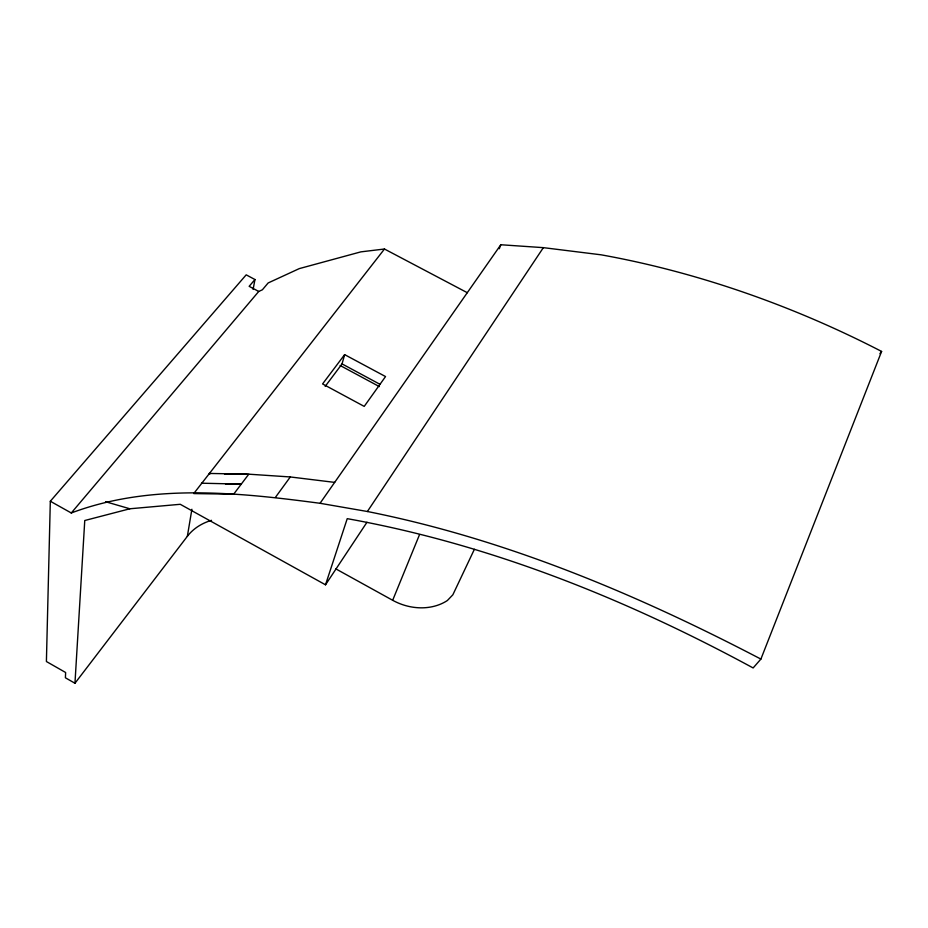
<?xml version="1.0" encoding="UTF-8"?>
<svg xmlns="http://www.w3.org/2000/svg" width="928" height="928" viewBox="0 0 928 928"><rect width="100%" height="100%" fill="white"/><g stroke="black" fill="none" stroke-linecap="round" stroke-linejoin="round"><path stroke-width="1.39" d="M253.1 289.443L254.956 279.537L246.198 274.839L50.321 501.248L46.4 661.525L65.644 672.51L65.389 677.776L74.959 683.252L187.352 536.314A52.188 43.558 11.3 0 1 211.526 520.33M74.959 683.252L84.761 520.515L129.85 508.776L180.264 504.298L325.508 584.802L366.943 522.29M187.352 536.314L191.899 509.252M325.171 386.408L342.049 363.904L344.636 354.624L385.538 376.559L364.217 406.394L322.573 383.937L344.636 354.624M325.508 584.802L347.234 518.659C489.926 544.226 626.098 599.036 753.13 667.951L760.89 659.089L881.6 351.434A592.83 336.145 24.5 0 0 601.031 254.806L543.356 247.648L500.818 244.748L320.044 503.289C237.765 492.42 150.788 483.105 71.282 512.975L258.738 291.462L262.38 289.791L268.146 282.959L299.28 268.61L360.899 251.859L384.47 249.017L467.329 292.714M499.299 248.75L500.818 244.748M335.89 568.91L392.672 600.288L419.537 534.609M474.382 549.306L452.852 594.802L447.366 600.52A50.158 41.11 22.7 0 1 392.672 600.288M320.044 503.289L367.395 511.502L543.356 247.648M275.396 497.396L290.302 476.957L334.672 482.386M879.93 353.672L881.6 351.434M290.302 476.957L248.785 474.185L233.659 494.183L193.732 493.58L384.47 249.017M254.956 279.537L249.156 286.323L258.738 291.462M224.518 474.022L248.785 474.185M225.55 483.94L241.268 484.126L201.515 483.198M247.289 474.15L209.16 473.442L209.983 473.93M367.395 511.502C505.505 539.029 636.504 594.129 760.89 659.089M105.548 501.712L129.85 508.776M342.049 363.904L380.062 384.354M340.147 365.493L379.39 386.616M50.321 501.248L71.444 513.068"/></g></svg>
